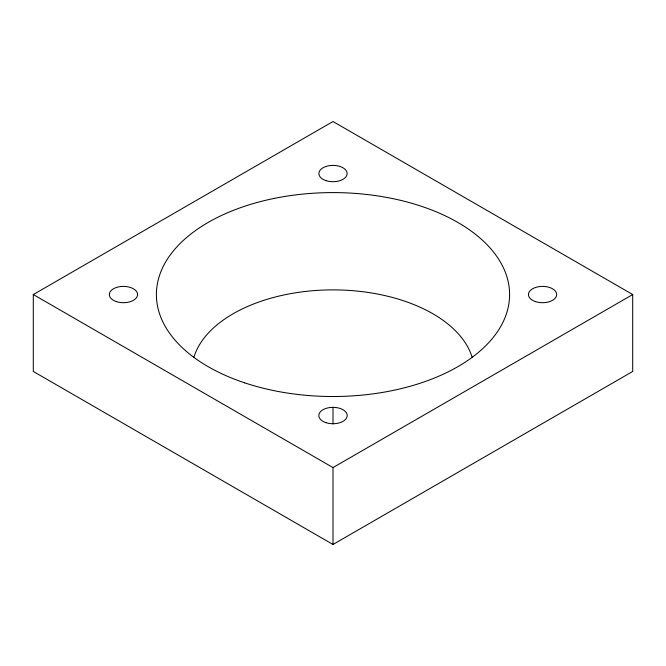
<?xml version="1.0" encoding="UTF-8"?>
<svg xmlns="http://www.w3.org/2000/svg" width="666" height="666" viewBox="0 0 666 666"><rect width="100%" height="100%" fill="white"/><g stroke="black" fill="none" stroke-linecap="round" stroke-linejoin="round"><path stroke-width="1" d="M33.3 294.547L333 121.52L632.7 294.547L632.7 371.453L333 544.48L33.3 371.453L33.3 294.547L333 467.582L632.7 294.547M333 407.342L333 423.967M333 467.582L333 544.48M193.873 357.267A141.284 81.568 0 0 1 333 289.885A141.284 81.568 0 0 1 472.127 357.267M244.697 382.85A176.598 101.956 0 0 0 509.598 294.547A176.598 101.956 0 0 0 244.697 206.252A176.598 101.956 0 0 0 244.697 382.85M325.899 422.635A14.202 8.2 0 0 0 347.202 415.542A14.202 8.2 0 0 0 325.899 408.441A14.202 8.2 0 0 0 325.899 422.635M535.497 301.615A14.128 8.159 0 0 0 556.693 294.547A14.128 8.159 0 0 0 535.497 287.487A14.128 8.159 0 0 0 535.497 301.615M325.932 180.619A14.128 8.159 0 0 0 347.128 173.56A14.128 8.159 0 0 0 325.932 166.492A14.128 8.159 0 0 0 325.932 180.619M116.367 301.615A14.128 8.159 0 0 0 137.562 294.547A14.128 8.159 0 0 0 116.367 287.487A14.128 8.159 0 0 0 116.367 301.615"/></g></svg>
